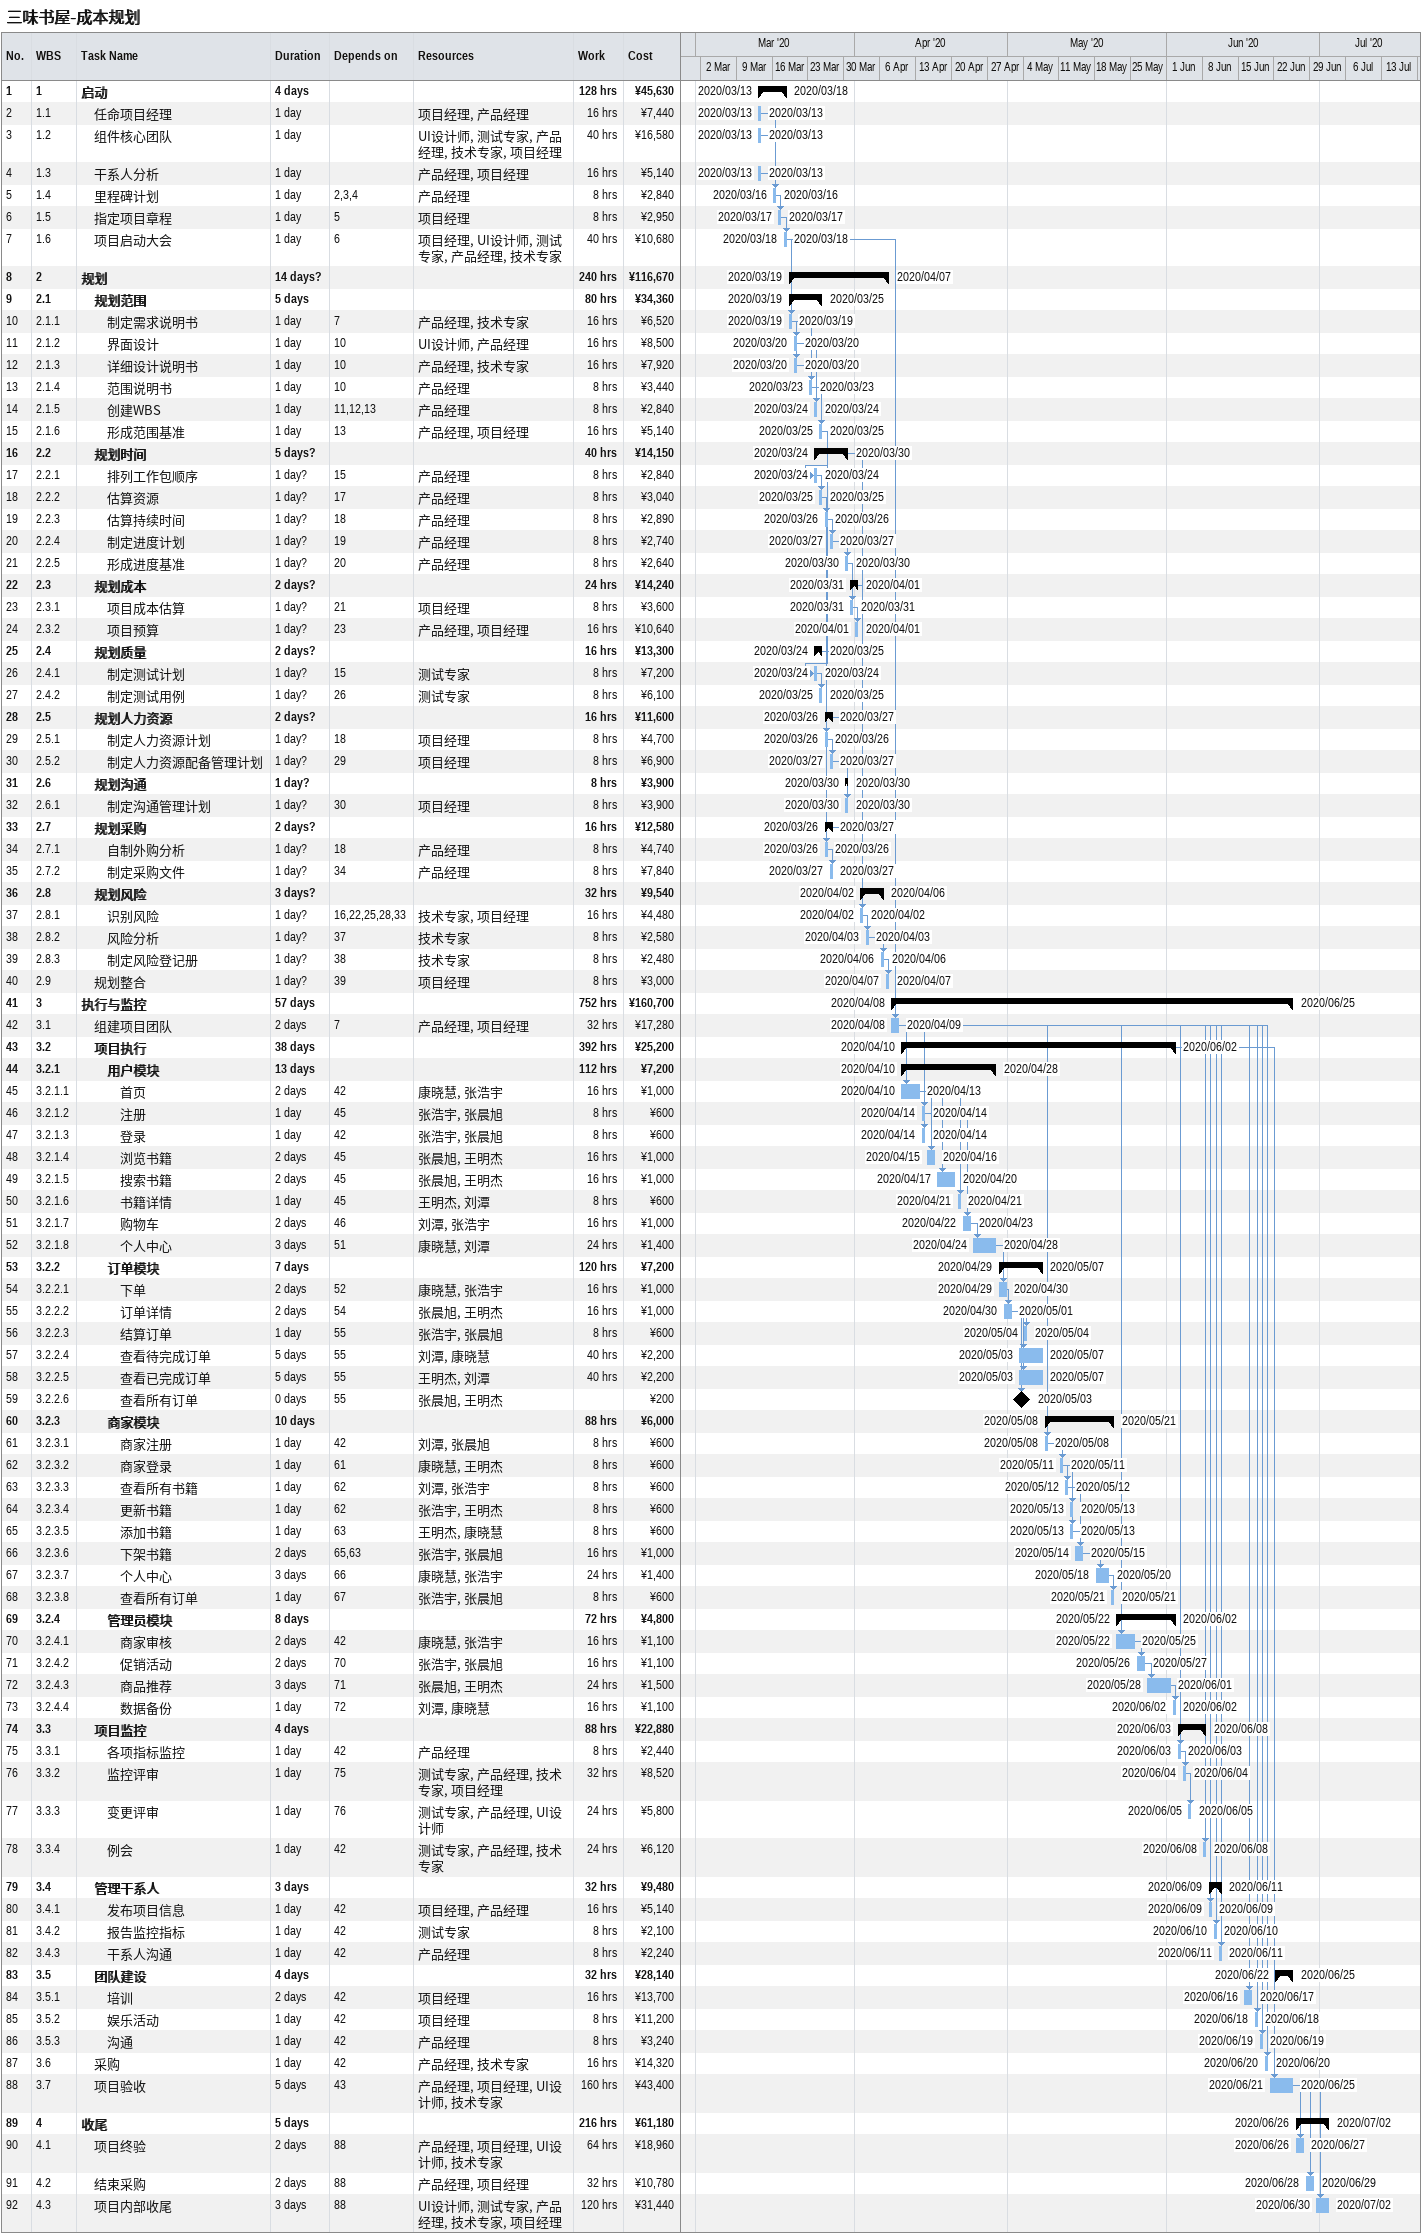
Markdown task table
三味书屋-成本规划

| ID | WBS | Task | Duration | Start | Finish | Predecessors | Resources | Work (h) | Cost (¥) |
|---|---|---|---|---|---|---|---|---|---|
| 1 | 1 | **启动** | 4d | 2020-03-13 | 2020-03-18 |  |  | 128 | 45630 |
| 2 | 1.1 | 任命项目经理 | 1d | 2020-03-13 | 2020-03-13 |  | 项目经理, 产品经理 | 16 | 7440 |
| 3 | 1.2 | 组件核心团队 | 1d | 2020-03-13 | 2020-03-13 |  | UI设计师, 测试专家, 产品经理, 技术专家, 项目经理 | 40 | 16580 |
| 4 | 1.3 | 干系人分析 | 1d | 2020-03-13 | 2020-03-13 |  | 产品经理, 项目经理 | 16 | 5140 |
| 5 | 1.4 | 里程碑计划 | 1d | 2020-03-16 | 2020-03-16 | 2, 3, 4 | 产品经理 | 8 | 2840 |
| 6 | 1.5 | 指定项目章程 | 1d | 2020-03-17 | 2020-03-17 | 5 | 项目经理 | 8 | 2950 |
| 7 | 1.6 | 项目启动大会 | 1d | 2020-03-18 | 2020-03-18 | 6 | 项目经理, UI设计师, 测试专家, 产品经理, 技术专家 | 40 | 10680 |
| 8 | 2 | **规划** | 14d? | 2020-03-19 | 2020-04-07 |  |  | 240 | 116670 |
| 9 | 2.1 | **规划范围** | 5d | 2020-03-19 | 2020-03-25 |  |  | 80 | 34360 |
| 10 | 2.1.1 | 制定需求说明书 | 1d | 2020-03-19 | 2020-03-19 | 7 | 产品经理, 技术专家 | 16 | 6520 |
| 11 | 2.1.2 | 界面设计 | 1d | 2020-03-20 | 2020-03-20 | 10 | UI设计师, 产品经理 | 16 | 8500 |
| 12 | 2.1.3 | 详细设计说明书 | 1d | 2020-03-20 | 2020-03-20 | 10 | 产品经理, 技术专家 | 16 | 7920 |
| 13 | 2.1.4 | 范围说明书 | 1d | 2020-03-23 | 2020-03-23 | 10 | 产品经理 | 8 | 3440 |
| 14 | 2.1.5 | 创建WBS | 1d | 2020-03-24 | 2020-03-24 | 11, 12, 13 | 产品经理 | 8 | 2840 |
| 15 | 2.1.6 | 形成范围基准 | 1d | 2020-03-25 | 2020-03-25 | 13 | 产品经理, 项目经理 | 16 | 5140 |
| 16 | 2.2 | **规划时间** | 5d? | 2020-03-24 | 2020-03-30 |  |  | 40 | 14150 |
| 17 | 2.2.1 | 排列工作包顺序 | 1d? | 2020-03-24 | 2020-03-24 | 15 | 产品经理 | 8 | 2840 |
| 18 | 2.2.2 | 估算资源 | 1d? | 2020-03-25 | 2020-03-25 | 17 | 产品经理 | 8 | 3040 |
| 19 | 2.2.3 | 估算持续时间 | 1d? | 2020-03-26 | 2020-03-26 | 18 | 产品经理 | 8 | 2890 |
| 20 | 2.2.4 | 制定进度计划 | 1d? | 2020-03-27 | 2020-03-27 | 19 | 产品经理 | 8 | 2740 |
| 21 | 2.2.5 | 形成进度基准 | 1d? | 2020-03-30 | 2020-03-30 | 20 | 产品经理 | 8 | 2640 |
| 22 | 2.3 | **规划成本** | 2d? | 2020-03-31 | 2020-04-01 |  |  | 24 | 14240 |
| 23 | 2.3.1 | 项目成本估算 | 1d? | 2020-03-31 | 2020-03-31 | 21 | 项目经理 | 8 | 3600 |
| 24 | 2.3.2 | 项目预算 | 1d? | 2020-04-01 | 2020-04-01 | 23 | 产品经理, 项目经理 | 16 | 10640 |
| 25 | 2.4 | **规划质量** | 2d? | 2020-03-24 | 2020-03-25 |  |  | 16 | 13300 |
| 26 | 2.4.1 | 制定测试计划 | 1d? | 2020-03-24 | 2020-03-24 | 15 | 测试专家 | 8 | 7200 |
| 27 | 2.4.2 | 制定测试用例 | 1d? | 2020-03-25 | 2020-03-25 | 26 | 测试专家 | 8 | 6100 |
| 28 | 2.5 | **规划人力资源** | 2d? | 2020-03-26 | 2020-03-27 |  |  | 16 | 11600 |
| 29 | 2.5.1 | 制定人力资源计划 | 1d? | 2020-03-26 | 2020-03-26 | 18 | 项目经理 | 8 | 4700 |
| 30 | 2.5.2 | 制定人力资源配备管理计划 | 1d? | 2020-03-27 | 2020-03-27 | 29 | 项目经理 | 8 | 6900 |
| 31 | 2.6 | **规划沟通** | 1d? | 2020-03-30 | 2020-03-30 |  |  | 8 | 3900 |
| 32 | 2.6.1 | 制定沟通管理计划 | 1d? | 2020-03-30 | 2020-03-30 | 30 | 项目经理 | 8 | 3900 |
| 33 | 2.7 | **规划采购** | 2d? | 2020-03-26 | 2020-03-27 |  |  | 16 | 12580 |
| 34 | 2.7.1 | 自制外购分析 | 1d? | 2020-03-26 | 2020-03-26 | 18 | 产品经理 | 8 | 4740 |
| 35 | 2.7.2 | 制定采购文件 | 1d? | 2020-03-27 | 2020-03-27 | 34 | 产品经理 | 8 | 7840 |
| 36 | 2.8 | **规划风险** | 3d? | 2020-04-02 | 2020-04-06 |  |  | 32 | 9540 |
| 37 | 2.8.1 | 识别风险 | 1d? | 2020-04-02 | 2020-04-02 | 16, 22, 25, 28, 33 | 技术专家, 项目经理 | 16 | 4480 |
| 38 | 2.8.2 | 风险分析 | 1d? | 2020-04-03 | 2020-04-03 | 37 | 技术专家 | 8 | 2580 |
| 39 | 2.8.3 | 制定风险登记册 | 1d? | 2020-04-06 | 2020-04-06 | 38 | 技术专家 | 8 | 2480 |
| 40 | 2.9 | 规划整合 | 1d? | 2020-04-07 | 2020-04-07 | 39 | 项目经理 | 8 | 3000 |
| 41 | 3 | **执行与监控** | 57d | 2020-04-08 | 2020-06-25 |  |  | 752 | 160700 |
| 42 | 3.1 | 组建项目团队 | 2d | 2020-04-08 | 2020-04-09 | 7 | 产品经理, 项目经理 | 32 | 17280 |
| 43 | 3.2 | **项目执行** | 38d | 2020-04-10 | 2020-06-02 |  |  | 392 | 25200 |
| 44 | 3.2.1 | **用户模块** | 13d | 2020-04-10 | 2020-04-28 |  |  | 112 | 7200 |
| 45 | 3.2.1.1 | 首页 | 2d | 2020-04-10 | 2020-04-13 | 42 | 康晓慧, 张浩宇 | 16 | 1000 |
| 46 | 3.2.1.2 | 注册 | 1d | 2020-04-14 | 2020-04-14 | 45 | 张浩宇, 张晨旭 | 8 | 600 |
| 47 | 3.2.1.3 | 登录 | 1d | 2020-04-14 | 2020-04-14 | 42 | 张浩宇, 张晨旭 | 8 | 600 |
| 48 | 3.2.1.4 | 浏览书籍 | 2d | 2020-04-15 | 2020-04-16 | 45 | 张晨旭, 王明杰 | 16 | 1000 |
| 49 | 3.2.1.5 | 搜索书籍 | 2d | 2020-04-17 | 2020-04-20 | 45 | 张晨旭, 王明杰 | 16 | 1000 |
| 50 | 3.2.1.6 | 书籍详情 | 1d | 2020-04-21 | 2020-04-21 | 45 | 王明杰, 刘潭 | 8 | 600 |
| 51 | 3.2.1.7 | 购物车 | 2d | 2020-04-22 | 2020-04-23 | 46 | 刘潭, 张浩宇 | 16 | 1000 |
| 52 | 3.2.1.8 | 个人中心 | 3d | 2020-04-24 | 2020-04-28 | 51 | 康晓慧, 刘潭 | 24 | 1400 |
| 53 | 3.2.2 | **订单模块** | 7d | 2020-04-29 | 2020-05-07 |  |  | 120 | 7200 |
| 54 | 3.2.2.1 | 下单 | 2d | 2020-04-29 | 2020-04-30 | 52 | 康晓慧, 张浩宇 | 16 | 1000 |
| 55 | 3.2.2.2 | 订单详情 | 2d | 2020-04-30 | 2020-05-01 | 54 | 张晨旭, 王明杰 | 16 | 1000 |
| 56 | 3.2.2.3 | 结算订单 | 1d | 2020-05-04 | 2020-05-04 | 55 | 张浩宇, 张晨旭 | 8 | 600 |
| 57 | 3.2.2.4 | 查看待完成订单 | 5d | 2020-05-03 | 2020-05-07 | 55 | 刘潭, 康晓慧 | 40 | 2200 |
| 58 | 3.2.2.5 | 查看已完成订单 | 5d | 2020-05-03 | 2020-05-07 | 55 | 王明杰, 刘潭 | 40 | 2200 |
| 59 | 3.2.2.6 | 查看所有订单 | 0d | 2020-05-03 | 2020-05-03 | 55 | 张晨旭, 王明杰 |  | 200 |
| 60 | 3.2.3 | **商家模块** | 10d | 2020-05-08 | 2020-05-21 |  |  | 88 | 6000 |
| 61 | 3.2.3.1 | 商家注册 | 1d | 2020-05-08 | 2020-05-08 | 42 | 刘潭, 张晨旭 | 8 | 600 |
| 62 | 3.2.3.2 | 商家登录 | 1d | 2020-05-11 | 2020-05-11 | 61 | 康晓慧, 王明杰 | 8 | 600 |
| 63 | 3.2.3.3 | 查看所有书籍 | 1d | 2020-05-12 | 2020-05-12 | 62 | 刘潭, 张浩宇 | 8 | 600 |
| 64 | 3.2.3.4 | 更新书籍 | 1d | 2020-05-13 | 2020-05-13 | 62 | 张浩宇, 王明杰 | 8 | 600 |
| 65 | 3.2.3.5 | 添加书籍 | 1d | 2020-05-13 | 2020-05-13 | 63 | 王明杰, 康晓慧 | 8 | 600 |
| 66 | 3.2.3.6 | 下架书籍 | 2d | 2020-05-14 | 2020-05-15 | 65, 63 | 张浩宇, 张晨旭 | 16 | 1000 |
| 67 | 3.2.3.7 | 个人中心 | 3d | 2020-05-18 | 2020-05-20 | 66 | 康晓慧, 张浩宇 | 24 | 1400 |
| 68 | 3.2.3.8 | 查看所有订单 | 1d | 2020-05-21 | 2020-05-21 | 67 | 张浩宇, 张晨旭 | 8 | 600 |
| 69 | 3.2.4 | **管理员模块** | 8d | 2020-05-22 | 2020-06-02 |  |  | 72 | 4800 |
| 70 | 3.2.4.1 | 商家审核 | 2d | 2020-05-22 | 2020-05-25 | 42 | 康晓慧, 张浩宇 | 16 | 1100 |
| 71 | 3.2.4.2 | 促销活动 | 2d | 2020-05-26 | 2020-05-27 | 70 | 张浩宇, 张晨旭 | 16 | 1100 |
| 72 | 3.2.4.3 | 商品推荐 | 3d | 2020-05-28 | 2020-06-01 | 71 | 张晨旭, 王明杰 | 24 | 1500 |
| 73 | 3.2.4.4 | 数据备份 | 1d | 2020-06-02 | 2020-06-02 | 72 | 刘潭, 康晓慧 | 16 | 1100 |
| 74 | 3.3 | **项目监控** | 4d | 2020-06-03 | 2020-06-08 |  |  | 88 | 22880 |
| 75 | 3.3.1 | 各项指标监控 | 1d | 2020-06-03 | 2020-06-03 | 42 | 产品经理 | 8 | 2440 |
| 76 | 3.3.2 | 监控评审 | 1d | 2020-06-04 | 2020-06-04 | 75 | 测试专家, 产品经理, 技术专家, 项目经理 | 32 | 8520 |
| 77 | 3.3.3 | 变更评审 | 1d | 2020-06-05 | 2020-06-05 | 76 | 测试专家, 产品经理, UI设计师 | 24 | 5800 |
| 78 | 3.3.4 | 例会 | 1d | 2020-06-08 | 2020-06-08 | 42 | 测试专家, 产品经理, 技术专家 | 24 | 6120 |
| 79 | 3.4 | **管理干系人** | 3d | 2020-06-09 | 2020-06-11 |  |  | 32 | 9480 |
| 80 | 3.4.1 | 发布项目信息 | 1d | 2020-06-09 | 2020-06-09 | 42 | 项目经理, 产品经理 | 16 | 5140 |
| 81 | 3.4.2 | 报告监控指标 | 1d | 2020-06-10 | 2020-06-10 | 42 | 测试专家 | 8 | 2100 |
| 82 | 3.4.3 | 干系人沟通 | 1d | 2020-06-11 | 2020-06-11 | 42 | 产品经理 | 8 | 2240 |
| 83 | 3.5 | **团队建设** | 4d | 2020-06-22 | 2020-06-25 |  |  | 32 | 28140 |
| 84 | 3.5.1 | 培训 | 2d | 2020-06-16 | 2020-06-17 | 42 | 项目经理 | 16 | 13700 |
| 85 | 3.5.2 | 娱乐活动 | 1d | 2020-06-18 | 2020-06-18 | 42 | 项目经理 | 8 | 11200 |
| 86 | 3.5.3 | 沟通 | 1d | 2020-06-19 | 2020-06-19 | 42 | 产品经理 | 8 | 3240 |
| 87 | 3.6 | 采购 | 1d | 2020-06-20 | 2020-06-20 | 42 | 产品经理, 技术专家 | 16 | 14320 |
| 88 | 3.7 | 项目验收 | 5d | 2020-06-21 | 2020-06-25 | 43 | 产品经理, 项目经理, UI设计师, 技术专家 | 160 | 43400 |
| 89 | 4 | **收尾** | 5d | 2020-06-26 | 2020-07-02 |  |  | 216 | 61180 |
| 90 | 4.1 | 项目终验 | 2d | 2020-06-26 | 2020-06-27 | 88 | 产品经理, 项目经理, UI设计师, 技术专家 | 64 | 18960 |
| 91 | 4.2 | 结束采购 | 2d | 2020-06-28 | 2020-06-29 | 88 | 产品经理, 项目经理 | 32 | 10780 |
| 92 | 4.3 | 项目内部收尾 | 3d | 2020-06-30 | 2020-07-02 | 88 | UI设计师, 测试专家, 产品经理, 技术专家, 项目经理 | 120 | 31440 |
